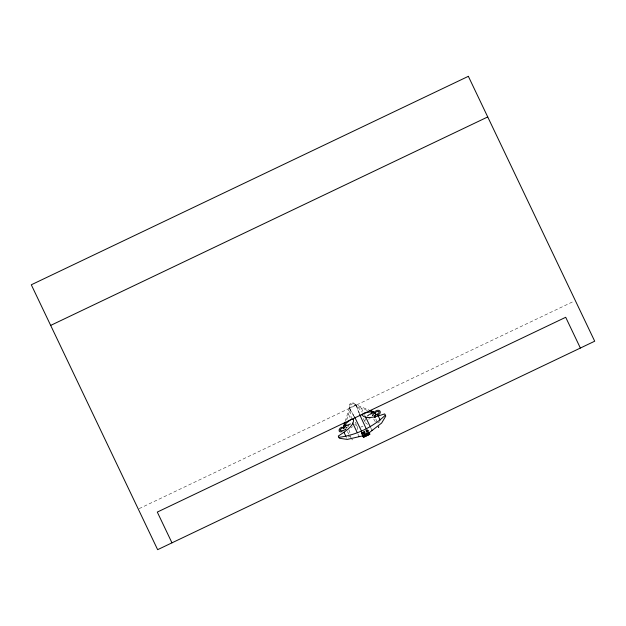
<?xml version="1.0" encoding="UTF-8"?>
<svg xmlns="http://www.w3.org/2000/svg" width="626" height="626" viewBox="0 0 626 626"><rect width="100%" height="100%" fill="white"/><g stroke="black" fill="none" stroke-linecap="round" stroke-linejoin="round"><path stroke-width="0.47" stroke-dasharray="3.13 2.35" d="M345.216 421.329L349.339 408.011L349.59 404.193L352.861 402.635L355.975 404.842L368.925 410.022M346.726 419.889L350.028 409.451L349.59 404.193M365.521 418.465L364.864 421.008L365.208 422.527L363.229 418.387M357.039 429.686C358.526 427.143 356.225 424.42 355.294 422.167M351.17 427.73L352.548 426.689M379.872 421.728L377.689 422.965M349.981 405.03L353.252 403.473L356.663 406.282L367.736 410.593M351.538 419.193L349.339 408.011L355.975 404.842L362.071 412.135M139.152 508.633L573.565 301.435M360.631 427.214L363.002 426.087M364.504 431.361L366.875 430.226M361.351 432.902L367.72 429.945M361.405 433.012L367.791 430.093M361.476 433.161L367.845 430.203M361.546 433.309L367.861 430.242M361.593 433.403L367.955 430.43L361.632 433.489M361.703 433.63L368.057 430.641M361.773 433.779L368.127 430.79M361.851 433.928L368.143 430.821M361.883 433.99L368.198 430.938M361.922 434.068L368.276 431.079M361.992 434.217L368.362 431.259M362.047 434.327L367.626 431.752M362.118 434.475L366.844 432.159M362.978 434.241L366.922 432.308M367 432.417L362.204 434.655L361.194 432.605M362.274 434.796L367.024 432.535M348.173 437.011L350.552 435.923M368.479 419.091L370.146 418.677M367.532 424.381L365.334 422.683M354.754 424.201L357.274 426.314M349.339 408.011L354.543 416.846M373.699 418.982L376.07 423.059M347.375 431.541L351.17 438.067M361.531 408.457L362.931 411.392M364.41 414.49L364.989 415.695M370.349 426.94L371.367 429.068M367.626 429.538L368.323 431.197M366.844 430.078L367.65 431.752M352.861 402.635L353.252 403.473M362.11 432.339L362.908 434.014M348.651 414.6L350.051 417.542M357.814 433.81L358.479 435.211M346.421 437.457L346.796 438.247M375.835 419.005L377.173 422.534M348.839 429.796L350.85 435.093M355.975 404.842L359.246 413.575M350.028 409.451A143.244 3.06 64 0 1 354.3 416.986M359.833 414.349A143.244 3.06 65 0 1 356.663 406.282"/><path stroke-width="0.94" d="M344.816 425.68L345.208 425.156M346.233 425.07L345.802 425.015M375.115 417.229L374.567 417.245M345.849 425.993L343.525 428.693L343.064 427.675L344.903 422.237M343.525 428.693L344.167 426.932M350.959 419.436L353.494 419.201C354.613 426.11 343.455 432.582 338.306 436.04L339.362 438.255L347.352 439.413L363.667 435.61M343.064 427.675L344.629 424.999M368.033 432.558L368.409 433.348L381.625 423.059L385.765 416.126L384.708 413.911C378.785 415.734 366.711 420.336 362.055 415.116L363.283 413.59M345.255 425.68L344.824 425.445M367.493 415.922L369.004 414.803M346.139 425.054L344.824 425.625M338.932 437.347C356.366 435.039 372.564 427.315 385.326 415.218M345.216 424.045L350.74 419.545M341.874 427.151C338.423 427.996 337.696 433.262 342.156 431.643M342.571 427.816C337.57 430.876 341.123 431.697 345.45 429.679M375.858 414.506L374.332 415.547M377.494 415.171C382.58 413.403 380.131 408.254 375.545 411.094M345.912 425.25L345.388 425.523M371.531 412.597L371.195 413.168M371.578 412.698L371.281 413.176M375.264 415.461C379.559 413.363 381.156 410.093 375.631 412.049M346.741 425.422L350.45 423.935M371.891 412.886L372.368 412.307M50.675 325.41L487.732 116.945M367.384 433.262L368.964 432.503M365.068 434.507L369.043 432.652M362.759 435.79L369.113 432.801M362.83 435.931L369.168 432.91L362.845 435.97M362.9 436.079L369.254 433.09M362.97 436.228L369.324 433.239M363.041 436.369L369.395 433.38M363.119 436.518L369.45 433.497L363.135 436.549M363.205 436.698L369.52 433.638M363.276 436.838L369.63 433.849L363.33 436.956M363.362 437.018L369.716 434.029M363.432 437.167L369.755 434.115M369.692 414.389L372.149 413.45M371.758 413.058L371.234 413.082M345.176 429.334L346.108 429.013M364.058 413.191L371.038 411.728L375.209 412.346L375.71 413.34L373.182 413.277M371.367 413.066L372.462 412.323M347.915 426.024L348.682 425.829M374.747 417.096L375.162 417.245M373.941 412.73L375.71 413.34M369.825 410.351L375.209 412.346M354.543 416.846L361.695 431.463M580.372 348.048L565.701 317.288L157.298 512.084L171.97 542.844M378.167 415.805L380.209 420.093M365.561 416.893L369.95 426.103M371.68 429.733L371.993 430.383M368.949 432.472L369.825 434.272L363.495 437.292L362.579 435.414M366.429 429.209L359.574 414.443M352.673 423.035L357.07 432.253M358.8 435.876L359.113 436.525M343.893 432.151L345.935 436.439M344.261 423.239L344.699 423.051L344.308 423.184M346.209 427.738L346.984 427.401L346.233 427.699M352.117 439.679L352.164 439.624M370.584 410.687L371.022 410.492L370.584 410.687M372.533 415.187L373.307 414.85L372.533 415.187M378.44 427.12L378.847 426.948L378.456 427.096M468.358 76.325L31.3 284.791L157.642 549.675L594.7 341.209L468.358 76.325"/></g></svg>
